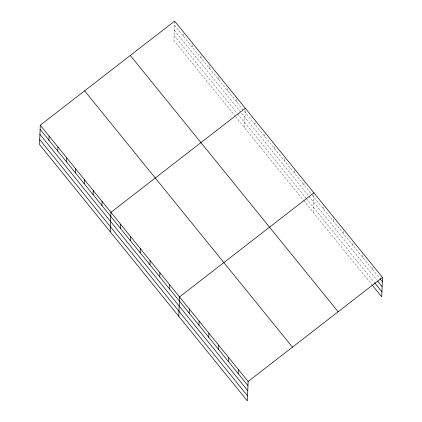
<?xml version="1.0" encoding="UTF-8"?>
<svg xmlns="http://www.w3.org/2000/svg" width="422" height="422" viewBox="0 0 422 422"><rect width="100%" height="100%" fill="white"/><g stroke="black" fill="none" stroke-linecap="round" stroke-linejoin="round"><path stroke-width="0.32" stroke-dasharray="2.11 1.58" d="M174.608 21.691L173.885 40.491L234.917 115.755M183.306 36.118L183.443 32.584M192.142 47.011L192.3 42.886M200.972 57.904L201.109 54.369M209.808 68.797L209.966 64.677M218.638 79.689L218.796 75.57M227.474 90.582L227.611 87.053M236.304 101.48L236.462 97.355M244.554 127.639L245.298 108.248M254.935 124.453L255.073 120.924M264.736 136.538L264.874 133.004M274.532 148.623L274.669 145.089M284.333 160.708L284.47 157.174M294.129 172.788L294.287 168.668M303.93 184.873L304.067 181.339M313.14 212.224L313.884 192.833M323.526 209.043L323.685 204.918M333.322 221.123L333.48 217.003M343.123 233.208L343.281 229.088M352.919 245.293L353.056 241.759M362.72 257.378L362.878 253.253M372.515 269.458L372.652 265.929M174.476 25.22L311.684 194.442M312.095 194.943L379.457 278.019M174.281 30.263L376.814 280.034M174.08 35.453L237.117 113.191M237.517 113.687L305.987 198.124M306.393 198.625L374.166 282.207M235.719 116.746L303.344 200.139M303.75 200.645L371.93 284.729"/><path stroke-width="0.63" d="M40.275 125.192L39.526 144.577L247.366 400.9L248.115 381.509L40.275 125.192L174.634 21.1L382.474 277.423L381.725 296.808L372.336 285.23M48.947 140.204L49.105 136.084M57.782 151.097L57.941 146.977M66.613 161.99L66.771 157.87M75.448 172.888L75.607 168.763M84.279 183.781L84.437 179.656M93.114 194.674L93.273 190.549M101.945 205.567L102.103 201.447M110.195 231.725L110.939 212.34L245.298 108.248M120.576 228.545L120.734 224.42M130.377 240.63L130.535 236.505M140.173 252.709L140.331 248.59M149.974 264.794L150.132 260.675M159.769 276.879L159.927 272.76M169.57 288.964L169.728 284.839M178.78 316.315L179.524 296.924L313.884 192.833M189.167 313.129L189.325 309.009M198.962 325.214L199.121 321.095M208.763 337.299L208.922 333.174M218.559 349.379L218.717 345.259M228.36 361.464L228.518 357.344M238.156 373.549L238.314 369.429M248.115 381.509L382.474 277.423M379.863 278.525L382.316 281.543M377.632 281.041L382.121 286.58M374.572 282.708L381.921 291.771M130.292 55.451L338.133 311.768M84.611 90.841L292.451 347.164M40.116 129.311L247.957 385.634M39.921 134.349L247.761 390.672M39.721 139.54L247.561 395.862"/></g></svg>
